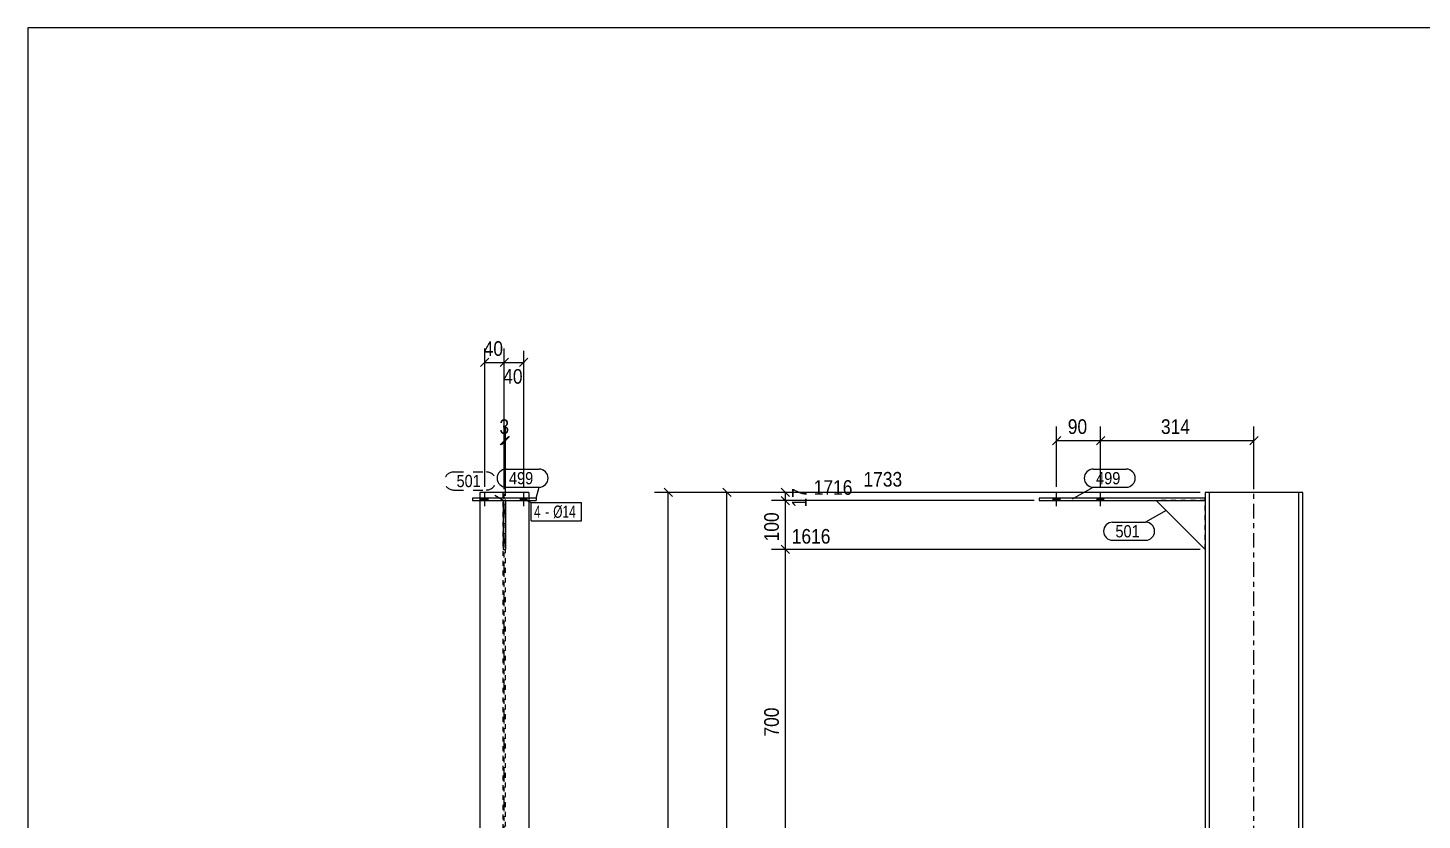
# Model space of a CAD drawing. Header units: millimetres. Extents: x 2 to 579, y 1 to 405.
# Drawn here: x 5 to 290.7, y 242.7 to 405 of the extents above; entities that cross this region are included whole.
import ezdxf

# ---------------------------------------------------------------- set-up
doc = ezdxf.new("R2010")
doc.units = ezdxf.units.MM
for name, pattern in [('XKITLINE00', [0]), ('XKITLINE01', [4, 1, -1, 1, -1]), ('XKITLINE02', [4, 2, -2]), ('XKITLINE03', [6, 3, -1, 1, -1])]:
    doc.linetypes.add(name, pattern=pattern)
for name, color, linetype, lineweight in [('Bolt', 3, 'Continuous', 0), ('BoltMark', 7, 'Continuous', 0), ('Dimensions', 7, 'Continuous', 0), ('DrawingSheet', 5, 'Continuous', 0), ('Part', 2, 'Continuous', 0), ('PartMark', 7, 'Continuous', 0)]:
    doc.layers.add(name, color=color, linetype=linetype, lineweight=lineweight)
doc.styles.add('ARIAL', font='ARIAL.TTF')
doc.styles.add('ARIAL_NARROW', font='ARIALN.TTF')

# ---------------------------------------------------------------- blocks, each defined once
blk = doc.blocks.new('*A3')
at = {"layer": 'Bolt'}
for points in [[(215.11, 308.12), (215.11, 308.62), (216.51, 308.62), (216.51, 308.12)], [(215.11, 308.12), (215.11, 308.62), (216.51, 308.62), (216.51, 308.12)], [(224.11, 308.12), (224.11, 308.62), (225.51, 308.62), (225.51, 308.12)], [(224.11, 308.12), (224.11, 308.62), (225.51, 308.62), (225.51, 308.12)]]:
    blk.add_hatch(color=3, dxfattribs=at).paths.add_polyline_path(points, flags=17)
at = {"layer": 'Bolt', "color": 3, "linetype": 'XKITLINE00', "lineweight": 0}
for p, q in [((215.11, 308.12), (215.11, 308.62)), ((215.11, 308.12), (215.11, 308.62)), ((215.81, 306.96), (215.81, 309.96)), ((215.81, 306.96), (215.81, 309.96)), ((216.51, 308.12), (216.51, 308.62)), ((216.51, 308.12), (216.51, 308.62)), ((224.11, 308.12), (224.11, 308.62)), ((224.11, 308.12), (224.11, 308.62)), ((224.81, 306.96), (224.81, 309.96)), ((224.81, 306.96), (224.81, 309.96)), ((225.51, 308.12), (225.51, 308.62)), ((225.51, 308.12), (225.51, 308.62))]:
    blk.add_line(p, q, dxfattribs=at)
blk = doc.blocks.new('*A5')
at = {"layer": 'Part'}
blk.add_hatch(color=2, dxfattribs=at).paths.add_polyline_path([(265.43, 181.22), (267.03, 181.22), (266.23, 179.82)], flags=17)
at = {"layer": 'Part', "color": 7, "linetype": 'XKITLINE03', "lineweight": 0}
blk.add_line((256.23, 136.49), (256.23, 319.8), dxfattribs=at)
at = {"layer": 'Part', "color": 2, "linetype": 'XKITLINE00', "lineweight": 0}
for p, q in [((266.23, 309.8), (246.23, 309.8)), ((246.23, 309.8), (246.23, 308.62)), ((247.08, 309.8), (247.08, 155.64)), ((265.38, 309.8), (265.38, 137.34)), ((266.23, 136.49), (266.23, 309.8)), ((246.23, 308.12), (246.23, 228.62)), ((246.23, 228.12), (246.23, 156.49)), ((266.23, 179.82), (265.43, 181.22)), ((265.43, 181.22), (267.03, 181.22)), ((267.03, 181.22), (266.23, 179.82)), ((246.23, 156.49), (247.08, 155.64)), ((247.08, 155.64), (266.23, 136.49))]:
    blk.add_line(p, q, dxfattribs=at)
at = {"layer": 'Part', "color": 7, "linetype": 'XKITLINE01', "lineweight": 0}
for p, q in [((246.23, 308.62), (246.23, 308.12)), ((246.23, 228.62), (246.23, 228.12)), ((247.08, 155.64), (246.23, 156.49))]:
    blk.add_line(p, q, dxfattribs=at)
at = {"layer": 'Part', "color": 2, "linetype": 'XKITLINE00', "lineweight": 0}
blk.add_circle((266.23, 180.72), 1, dxfattribs=at)
blk = doc.blocks.new('*A8')
at = {"layer": 'Part', "color": 2, "linetype": 'XKITLINE00', "lineweight": 0}
for p, q in [((246.23, 308.62), (212.23, 308.62)), ((212.23, 308.62), (212.23, 308.12)), ((246.23, 308.12), (246.23, 308.62)), ((212.23, 308.12), (246.23, 308.12))]:
    blk.add_line(p, q, dxfattribs=at)
at = {"layer": 'Part', "color": 7, "linetype": 'XKITLINE01', "lineweight": 0}
for p, q in [((246.23, 308.62), (212.23, 308.62)), ((212.23, 308.12), (246.23, 308.12))]:
    blk.add_line(p, q, dxfattribs=at)
blk = doc.blocks.new('*A11')
at = {"layer": 'Part', "color": 2, "linetype": 'XKITLINE00', "lineweight": 0}
blk.add_line((236.23, 308.12), (246.23, 298.12), dxfattribs=at)
at = {"layer": 'Part', "color": 7, "linetype": 'XKITLINE01', "lineweight": 0}
for p, q in [((246.23, 308.12), (236.23, 308.12)), ((246.23, 298.12), (246.23, 308.12))]:
    blk.add_line(p, q, dxfattribs=at)
blk = doc.blocks.new('*A13')
at = {"layer": 'Bolt'}
for points in [[(97.92, 308.12), (97.92, 308.62), (99.32, 308.62), (99.32, 308.12)], [(97.92, 308.12), (97.92, 308.62), (99.32, 308.62), (99.32, 308.12)], [(105.92, 308.12), (105.92, 308.62), (107.32, 308.62), (107.32, 308.12)], [(105.92, 308.12), (105.92, 308.62), (107.32, 308.62), (107.32, 308.12)]]:
    blk.add_hatch(color=3, dxfattribs=at).paths.add_polyline_path(points, flags=17)
at = {"layer": 'Bolt', "color": 3, "linetype": 'XKITLINE00', "lineweight": 0}
for p, q in [((97.92, 308.12), (97.92, 308.62)), ((97.92, 308.12), (97.92, 308.62)), ((98.62, 306.96), (98.62, 309.96)), ((98.62, 306.96), (98.62, 309.96)), ((99.32, 308.12), (99.32, 308.62)), ((99.32, 308.12), (99.32, 308.62)), ((105.92, 308.12), (105.92, 308.62)), ((105.92, 308.12), (105.92, 308.62)), ((106.62, 306.96), (106.62, 309.96)), ((106.62, 306.96), (106.62, 309.96)), ((107.32, 308.12), (107.32, 308.62)), ((107.32, 308.12), (107.32, 308.62))]:
    blk.add_line(p, q, dxfattribs=at)
blk = doc.blocks.new('*A15')
at = {"layer": 'Part'}
blk.add_hatch(color=2, dxfattribs=at).paths.add_polyline_path([(101.82, 181.22), (103.42, 181.22), (102.62, 179.82)], flags=17)
at = {"layer": 'Part', "color": 7, "linetype": 'XKITLINE03', "lineweight": 0}
blk.add_line((102.62, 136.49), (102.62, 319.8), dxfattribs=at)
at = {"layer": 'Part', "color": 2, "linetype": 'XKITLINE00', "lineweight": 0}
for p, q in [((97.62, 309.8), (97.62, 308.62)), ((107.62, 309.8), (97.62, 309.8)), ((107.62, 309.8), (107.62, 308.62)), ((97.62, 308.12), (97.62, 228.62)), ((107.62, 308.12), (107.62, 228.62)), ((97.62, 228.12), (97.62, 162.49)), ((107.62, 228.12), (107.62, 162.49)), ((102.62, 179.82), (101.82, 181.22)), ((101.82, 181.22), (103.42, 181.22)), ((103.42, 181.22), (102.62, 179.82))]:
    blk.add_line(p, q, dxfattribs=at)
at = {"layer": 'Part', "color": 7, "linetype": 'XKITLINE01', "lineweight": 0}
for p, q in [((97.62, 308.62), (97.62, 308.12)), ((102.34, 309.8), (102.34, 137.34)), ((102.9, 137.34), (102.9, 309.8)), ((107.62, 308.62), (107.62, 308.12)), ((97.62, 228.62), (97.62, 228.12)), ((107.62, 228.62), (107.62, 228.12)), ((97.62, 162.49), (97.62, 136.49)), ((107.62, 162.49), (107.62, 136.49)), ((97.62, 156.49), (107.62, 156.49)), ((97.62, 155.64), (102.34, 155.64)), ((102.9, 155.64), (107.62, 155.64)), ((102.34, 137.34), (97.62, 137.34)), ((107.62, 137.34), (102.9, 137.34)), ((97.62, 136.49), (107.62, 136.49))]:
    blk.add_line(p, q, dxfattribs=at)
at = {"layer": 'Part', "color": 2, "linetype": 'XKITLINE00', "lineweight": 0}
blk.add_circle((102.62, 180.72), 1, dxfattribs=at)
blk = doc.blocks.new('*A18')
at = {"layer": 'Part', "color": 2, "linetype": 'XKITLINE00', "lineweight": 0}
for p, q in [((96.12, 308.62), (96.12, 308.12)), ((109.12, 308.62), (96.12, 308.62)), ((109.12, 308.62), (109.12, 308.12)), ((96.12, 308.12), (109.12, 308.12))]:
    blk.add_line(p, q, dxfattribs=at)
blk = doc.blocks.new('*A21')
at = {"layer": 'Part', "color": 2, "linetype": 'XKITLINE00', "lineweight": 0}
for p, q in [((102.37, 308.12), (102.37, 298.12)), ((102.87, 308.12), (102.87, 298.12)), ((102.37, 298.12), (102.87, 298.12))]:
    blk.add_line(p, q, dxfattribs=at)
at = {"layer": 'Part', "color": 7, "linetype": 'XKITLINE01', "lineweight": 0}
blk.add_line((102.37, 308.12), (102.87, 308.12), dxfattribs=at)
blk.add_line((102.37, 308.12), (102.87, 308.12), dxfattribs=at)
blk = doc.blocks.new('*A26')
at = {"layer": 'DrawingSheet', "color": 5, "linetype": 'XKITLINE00', "lineweight": 0}
for p, q in [((579, 405), (5, 405)), ((5, 405), (5, 5))]:
    blk.add_line(p, q, dxfattribs=at)
blk = doc.blocks.new('*A34')
at = {"layer": 'Dimensions', "color": 7, "linetype": 'XKITLINE00', "lineweight": 0}
for p, q in [((245.23, 309.8), (133.38, 309.8)), ((135.38, 310.65), (137.08, 308.95)), ((136.23, 130.49), (136.23, 309.8)), ((190.03, 130.49), (133.38, 130.49)), ((135.38, 131.34), (137.08, 129.64))]:
    blk.add_line(p, q, dxfattribs=at)
at = {"layer": 'Dimensions', "color": 3}
for p in [(136.23, 309.8), (136.23, 130.49)]:
    blk.add_point(p, dxfattribs=at)
at = {"layer": 'Dimensions', "color": 3, "style": 'ARIAL', "width": 0.85}
blk.add_text('1793', height=3, rotation=90.0002, dxfattribs=at).set_placement((134.88, 215.7))
blk = doc.blocks.new('*A36')
at = {"layer": 'Dimensions', "color": 7, "linetype": 'XKITLINE00', "lineweight": 0}
for p, q in [((245.23, 309.8), (145.38, 309.8)), ((147.38, 310.65), (149.08, 308.95)), ((148.23, 136.49), (148.23, 309.8)), ((147.38, 137.34), (149.08, 135.64)), ((265.23, 136.49), (145.38, 136.49))]:
    blk.add_line(p, q, dxfattribs=at)
at = {"layer": 'Dimensions', "color": 3}
for p in [(148.23, 309.8), (148.23, 136.49)]:
    blk.add_point(p, dxfattribs=at)
at = {"layer": 'Dimensions', "color": 3, "style": 'ARIAL', "width": 0.85}
blk.add_text('1733', height=3, rotation=90.0002, dxfattribs=at).set_placement((146.88, 218.7))
blk = doc.blocks.new('*A40')
at = {"layer": 'Dimensions', "color": 7, "linetype": 'XKITLINE00', "lineweight": 0}
for p, q in [((245.23, 298.12), (157.38, 298.12)), ((159.38, 298.97), (161.08, 297.27)), ((160.23, 228.12), (160.23, 298.12)), ((159.38, 228.97), (161.08, 227.27)), ((211.23, 228.12), (157.38, 228.12))]:
    blk.add_line(p, q, dxfattribs=at)
at = {"layer": 'Dimensions', "color": 3}
for p in [(160.23, 298.12), (160.23, 228.12)]:
    blk.add_point(p, dxfattribs=at)
at = {"layer": 'Dimensions', "color": 3, "style": 'ARIAL', "width": 0.85}
blk.add_text('1616', height=3, dxfattribs=at).set_placement((161.53, 299.32))
blk.add_text('700', height=3, rotation=90.0002, dxfattribs=at).set_placement((158.88, 259.78))
blk = doc.blocks.new('*A41')
at = {"layer": 'Dimensions', "color": 7, "linetype": 'XKITLINE00', "lineweight": 0}
for p, q in [((159.38, 308.97), (161.08, 307.27)), ((211.23, 308.12), (157.38, 308.12)), ((160.23, 298.12), (160.23, 308.12)), ((245.23, 298.12), (157.38, 298.12)), ((159.38, 298.97), (161.08, 297.27))]:
    blk.add_line(p, q, dxfattribs=at)
at = {"layer": 'Dimensions', "color": 3}
for p in [(160.23, 308.12), (160.23, 298.12)]:
    blk.add_point(p, dxfattribs=at)
at = {"layer": 'Dimensions', "color": 3, "style": 'ARIAL', "width": 0.85}
blk.add_text('1716', height=3, dxfattribs=at).set_placement((166.03, 309.32))
blk.add_text('100', height=3, rotation=90.0002, dxfattribs=at).set_placement((158.88, 299.78))
blk = doc.blocks.new('*A42')
at = {"layer": 'Dimensions', "color": 7, "linetype": 'XKITLINE00', "lineweight": 0}
for p, q in [((245.23, 309.8), (157.83, 309.8)), ((159.38, 310.65), (161.08, 308.95)), ((159.38, 308.97), (161.08, 307.27)), ((160.23, 308.12), (160.23, 309.8)), ((211.23, 308.12), (157.83, 308.12))]:
    blk.add_line(p, q, dxfattribs=at)
at = {"layer": 'Dimensions', "color": 3}
for p in [(160.23, 309.8), (160.23, 308.12)]:
    blk.add_point(p, dxfattribs=at)
at = {"layer": 'Dimensions', "color": 3, "style": 'ARIAL', "width": 0.85}
blk.add_text('1733', height=3, dxfattribs=at).set_placement((176.23, 311))
blk.add_text('17', height=3, rotation=90.0002, dxfattribs=at).set_placement((164.58, 306.73))
blk = doc.blocks.new('*A43')
at = {"layer": 'Dimensions', "color": 7, "linetype": 'XKITLINE00', "lineweight": 0}
for p, q in [((215.81, 310.96), (215.81, 323.29)), ((224.81, 310.96), (224.81, 323.29)), ((216.66, 321.29), (214.96, 319.59)), ((215.81, 320.44), (224.81, 320.44)), ((225.66, 321.29), (223.96, 319.59))]:
    blk.add_line(p, q, dxfattribs=at)
at = {"layer": 'Dimensions', "color": 3}
for p in [(215.81, 320.44), (224.81, 320.44)]:
    blk.add_point(p, dxfattribs=at)
at = {"layer": 'Dimensions', "color": 3, "style": 'ARIAL', "width": 0.85}
blk.add_text('90', height=3, dxfattribs=at).set_placement((218.09, 321.79))
blk = doc.blocks.new('*A44')
at = {"layer": 'Dimensions', "color": 7, "linetype": 'XKITLINE00', "lineweight": 0}
for p, q in [((224.81, 310.96), (224.81, 323.29)), ((256.23, 310.8), (256.23, 323.29)), ((225.66, 321.29), (223.96, 319.59)), ((224.81, 320.44), (256.23, 320.44)), ((257.08, 321.29), (255.38, 319.59))]:
    blk.add_line(p, q, dxfattribs=at)
at = {"layer": 'Dimensions', "color": 3}
for p in [(224.81, 320.44), (256.23, 320.44)]:
    blk.add_point(p, dxfattribs=at)
at = {"layer": 'Dimensions', "color": 3, "style": 'ARIAL', "width": 0.85}
blk.add_text('314', height=3, dxfattribs=at).set_placement((237.18, 321.79))
blk = doc.blocks.new('*A48')
at = {"layer": 'PartMark', "color": 7, "linetype": 'XKITLINE00', "lineweight": 0}
for p, q in [((238.26, 306.09), (234.02, 303.7)), ((227.26, 303.7), (234.02, 303.7)), ((227.26, 300), (234.02, 300))]:
    blk.add_line(p, q, dxfattribs=at)
for centre, start, end in [((227.26, 301.85), 90, 270), ((234.02, 301.85), 270, 90)]:
    blk.add_arc(centre, 1.85, start, end, dxfattribs=at)
at = {"layer": 'PartMark', "color": 3, "style": 'ARIAL', "width": 0.85}
blk.add_text('501', height=2.5, dxfattribs=at).set_placement((227.86, 300.6))
blk = doc.blocks.new('*A51')
at = {"layer": 'PartMark', "color": 7, "linetype": 'XKITLINE00', "lineweight": 0}
for p, q in [((223.3, 314.58), (230.07, 314.58)), ((219.06, 308.49), (223.3, 310.88)), ((223.3, 310.88), (230.07, 310.88))]:
    blk.add_line(p, q, dxfattribs=at)
for centre, start, end in [((223.3, 312.73), 90, 270), ((230.07, 312.73), 270, 90)]:
    blk.add_arc(centre, 1.85, start, end, dxfattribs=at)
at = {"layer": 'PartMark', "color": 3, "style": 'ARIAL', "width": 0.85}
blk.add_text('499', height=2.5, dxfattribs=at).set_placement((223.9, 311.48))
blk = doc.blocks.new('*A63')
at = {"layer": 'Dimensions', "color": 7, "linetype": 'XKITLINE00', "lineweight": 0}
for p, q in [((99.47, 337.29), (97.77, 335.59)), ((98.62, 310.96), (98.62, 339.29)), ((103.47, 337.29), (101.77, 335.59)), ((102.62, 310.8), (102.62, 339.29)), ((98.62, 336.44), (102.62, 336.44))]:
    blk.add_line(p, q, dxfattribs=at)
at = {"layer": 'Dimensions', "color": 3}
for p in [(98.62, 336.44), (102.62, 336.44)]:
    blk.add_point(p, dxfattribs=at)
at = {"layer": 'Dimensions', "color": 3, "style": 'ARIAL', "width": 0.85}
blk.add_text('40', height=3, dxfattribs=at).set_placement((98.4, 337.79))
blk = doc.blocks.new('*A64')
at = {"layer": 'Dimensions', "color": 7, "linetype": 'XKITLINE00', "lineweight": 0}
for p, q in [((103.47, 337.29), (101.77, 335.59)), ((102.62, 310.8), (102.62, 338.84)), ((107.47, 337.29), (105.77, 335.59)), ((106.62, 310.96), (106.62, 338.84)), ((102.62, 336.44), (106.62, 336.44))]:
    blk.add_line(p, q, dxfattribs=at)
at = {"layer": 'Dimensions', "color": 3}
for p in [(102.62, 336.44), (106.62, 336.44)]:
    blk.add_point(p, dxfattribs=at)
at = {"layer": 'Dimensions', "color": 3, "style": 'ARIAL', "width": 0.85}
blk.add_text('40', height=3, dxfattribs=at).set_placement((102.4, 332.09))
blk = doc.blocks.new('*A66')
at = {"layer": 'Dimensions', "color": 7, "linetype": 'XKITLINE00', "lineweight": 0}
for p, q in [((102.62, 310.8), (102.62, 323.29)), ((102.87, 309.12), (102.87, 323.29)), ((103.47, 321.29), (101.77, 319.59)), ((103.72, 321.29), (102.02, 319.59)), ((102.62, 320.44), (102.87, 320.44))]:
    blk.add_line(p, q, dxfattribs=at)
at = {"layer": 'Dimensions', "color": 3}
for p in [(102.62, 320.44), (102.87, 320.44)]:
    blk.add_point(p, dxfattribs=at)
at = {"layer": 'Dimensions', "color": 3, "style": 'ARIAL', "width": 0.85}
blk.add_text('3', height=3, dxfattribs=at).set_placement((101.63, 321.79))
blk = doc.blocks.new('*A67')
at = {"layer": 'BoltMark', "color": 7, "linetype": 'XKITLINE00', "lineweight": 0}
for p, q in [((106.62, 308.46), (108.12, 307.71)), ((108.12, 307.71), (118.42, 307.71)), ((108.12, 304.01), (108.12, 307.71)), ((118.42, 304.01), (118.42, 307.71)), ((108.12, 304.01), (118.42, 304.01))]:
    blk.add_line(p, q, dxfattribs=at)
at = {"layer": 'BoltMark', "color": 3, "style": 'ARIAL_NARROW', "width": 0.85}
for s, p in [('4', (108.72, 304.61)), ('-', (110.99, 304.61)), ('Ø14', (112.65, 304.61))]:
    blk.add_text(s, height=2.5, dxfattribs=at).set_placement(p)
blk = doc.blocks.new('*A69')
at = {"layer": 'PartMark', "color": 7, "linetype": 'XKITLINE02', "lineweight": 0}
for p, q in [((92.24, 314), (99, 314)), ((92.24, 310.3), (99, 310.3)), ((102.37, 308.12), (99, 310.3))]:
    blk.add_line(p, q, dxfattribs=at)
for centre, start, end in [((92.24, 312.15), 90, 270), ((99, 312.15), 270, 90)]:
    blk.add_arc(centre, 1.85, start, end, dxfattribs=at)
at = {"layer": 'PartMark', "color": 3, "style": 'ARIAL', "width": 0.85}
blk.add_text('501', height=2.5, dxfattribs=at).set_placement((92.84, 310.9))
blk = doc.blocks.new('*A72')
at = {"layer": 'PartMark', "color": 7, "linetype": 'XKITLINE00', "lineweight": 0}
for p, q in [((102.99, 314.58), (109.76, 314.58)), ((102.99, 310.88), (109.76, 310.88)), ((109.12, 308.62), (109.76, 310.88))]:
    blk.add_line(p, q, dxfattribs=at)
for centre, start, end in [((102.99, 312.73), 90, 270), ((109.76, 312.73), 270, 90)]:
    blk.add_arc(centre, 1.85, start, end, dxfattribs=at)
at = {"layer": 'PartMark', "color": 3, "style": 'ARIAL', "width": 0.85}
blk.add_text('499', height=2.5, dxfattribs=at).set_placement((103.59, 311.48))

msp = doc.modelspace()

# ---------------------------------------------------------------- block references
at = {"lineweight": 0}
for name in ['*A26', '*A63', '*A64', '*A66', '*A43', '*A44', '*A72', '*A51', '*A69', '*A41', '*A42', '*A18', '*A13', '*A34', '*A36', '*A8', '*A3', '*A21', '*A67', '*A48', '*A11', '*A40']:
    msp.add_blockref(name, (0, 0), dxfattribs=at)
at = {"layer": 'Part', "lineweight": 0}
for name in ['*A15', '*A5']:
    msp.add_blockref(name, (0, 0), dxfattribs=at)

doc.saveas('drawing.dxf')
